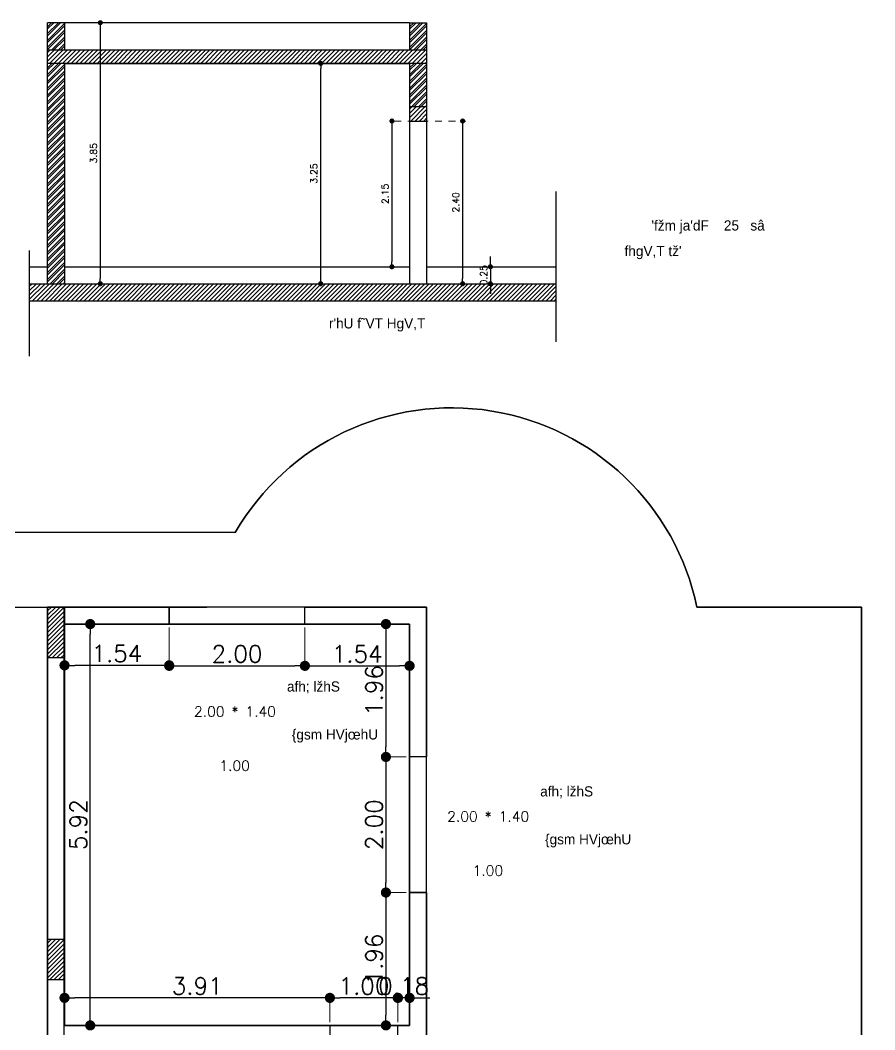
# Model space of a CAD drawing. Header units: metres. Extents: x 2217 to 2595, y -381 to -273.
# Drawn here: x 2278.92 to 2291.52, y -350.87 to -335.97 of the extents above; entities that cross this region are included whole.
import ezdxf

# ---------------------------------------------------------------- set-up
doc = ezdxf.new("R2010")
doc.units = ezdxf.units.M
doc.header["$LTSCALE"] = 0.5
doc.header["$MEASUREMENT"] = 0
doc.header["$PDMODE"] = 3
doc.header["$PDSIZE"] = -1
doc.linetypes.add('DOT2', pattern=[0.125, 0, -0.125])
for name, color, linetype in [('A-COL', 11, 'Continuous'), ('A-COLH', 1, 'Continuous'), ('A-ELV', 3, 'Continuous'), ('A-LVL', 4, 'Continuous'), ('A-TXT', 3, 'Continuous'), ('A-WIN', 132, 'Continuous'), ('ceramic', 6, 'Continuous')]:
    doc.layers.add(name, color=color, linetype=linetype)
doc.layers.add('A-Wall', color=7, linetype='Continuous', lineweight=30)
doc.layers.add('A-WL', color=6, linetype='Continuous', lineweight=30)
doc.styles.add('DM', font='XARB.shx')
doc.styles.add('ROMANS', font='romans.shx')
doc.dimstyles.new('Copy of dim50', dxfattribs={"dimscale": 50, "dimtxt": 0.003, "dimasz": 0.002, "dimexe": 0.001, "dimexo": 0.001, "dimgap": 0.001, "dimtad": 1, "dimzin": 0, "dimdsep": 46, "dimtxsty": 'ROMANS', "dimblk": 'DOT', "dimcen": 0, "dimclrd": 5, "dimclre": 1, "dimclrt": 7, "dimadec": 0, "dimazin": 0, "dimtfac": 1, "dimtix": 1, "dimtmove": 2, "dimatfit": 3, "dimldrblk": 'DTICK', "dimfxl": 1, "dimtolj": 1, "dimtzin": 0, "dimlwe": 20, "dimarcsym": 0})
doc.dimstyles.new('dim50', dxfattribs={"dimscale": 50, "dimtxt": 0.003, "dimasz": 0.002, "dimexe": 0.001, "dimexo": 0.001, "dimgap": 0.001, "dimtad": 1, "dimzin": 0, "dimdsep": 46, "dimtxsty": 'ROMANS', "dimblk": 'DOT', "dimcen": 0, "dimclrd": 5, "dimclre": 1, "dimclrt": 7, "dimadec": 0, "dimazin": 0, "dimtfac": 1, "dimtix": 1, "dimtmove": 2, "dimatfit": 3, "dimldrblk": 'DTICK', "dimfxl": 1, "dimtolj": 1, "dimtzin": 0, "dimlwe": 20, "dimarcsym": 0})
doc.dimstyles.new('dim50 new', dxfattribs={"dimscale": 50, "dimtxt": 0.002, "dimasz": 0.0015, "dimexe": 0.001, "dimexo": 0.001, "dimgap": 0.001, "dimtad": 1, "dimzin": 0, "dimdsep": 46, "dimtxsty": 'ROMANS', "dimblk": 'DOT', "dimcen": 0, "dimclrd": 5, "dimclre": 1, "dimclrt": 7, "dimadec": 0, "dimazin": 0, "dimtfac": 1, "dimtix": 1, "dimtmove": 2, "dimatfit": 3, "dimldrblk": 'DTICK', "dimfxl": 1, "dimtolj": 1, "dimtzin": 0, "dimlwe": 20, "dimarcsym": 0})
pattern_1 = [(45, (1533.430856, -2356.567373), (-0.0318198052, 0.0318198052), [])]

# ---------------------------------------------------------------- blocks, each defined once
blk = doc.blocks.new('_Dot')
at = {"color": 0, "linetype": 'ByBlock', "lineweight": -2}
blk.add_line((-0.5, 0), (-1, 0), dxfattribs=at)
at = {"color": 0, "linetype": 'ByBlock', "const_width": 0.5}
blk.add_lwpolyline([(-0.25, 0, 1), (0.25, 0, 1)], format="xyb", close=True, dxfattribs=at)
blk = doc.blocks.new('*D4')
at = {"layer": 'A-WL', "color": 1, "linetype": 'Continuous', "lineweight": 20, "ltscale": 0.5, "transparency": 16777216}
for p, q in [((2275.626, -323.154), (2275.626, -323.763)), ((2277.169, -323.154), (2277.169, -323.763))]:
    blk.add_line(p, q, dxfattribs=at)
at = {"layer": 'A-WL', "color": 5, "lineweight": -2, "ltscale": 0.5, "transparency": 16777216}
blk.add_line((2277.019, -323.713), (2275.776, -323.713), dxfattribs=at)
at = {"layer": 'DEFPOINTS', "color": 0, "ltscale": 0.5, "transparency": 16777216}
for p in [(2275.626, -323.104), (2277.169, -323.104), (2275.626, -323.713)]:
    blk.add_point(p, dxfattribs=at)
at = {"layer": 'A-WL', "color": 5, "lineweight": -2, "ltscale": 0.5, "transparency": 16777216, "xscale": 0.15, "yscale": 0.15, "zscale": 0.15, "rotation": 180}
blk.add_blockref('_Dot', (2275.626, -323.713), dxfattribs=at)
at = {"layer": 'A-WL', "color": 5, "lineweight": -2, "ltscale": 0.5, "transparency": 16777216, "xscale": 0.15, "yscale": 0.15, "zscale": 0.15}
blk.add_blockref('_Dot', (2277.169, -323.713), dxfattribs=at)
at = {"layer": 'A-WL', "color": 7, "ltscale": 0.5, "transparency": 16777216, "insert": (2276.398, -323.538), "char_height": 0.25, "attachment_point": 5, "style": 'ROMANS'}
blk.add_mtext('\\A1;1.54', dxfattribs=at)
blk = doc.blocks.new('DTICK')
for p, q in [((-1.21, 0), (1.21, 0)), ((0, 1.21), (0, -1.21))]:
    blk.add_line(p, q)
at = {"color": 3}
blk.add_line((-0.63, -0.63), (0.63, 0.63), dxfattribs=at)
blk = doc.blocks.new('*D5')
at = {"layer": 'A-WL', "color": 1, "linetype": 'Continuous', "lineweight": 20, "ltscale": 0.5, "transparency": 16777216}
for p, q in [((2277.169, -323.154), (2277.169, -323.77)), ((2279.169, -323.154), (2279.169, -323.77))]:
    blk.add_line(p, q, dxfattribs=at)
at = {"layer": 'A-WL', "color": 5, "lineweight": -2, "ltscale": 0.5, "transparency": 16777216}
blk.add_line((2277.319, -323.72), (2279.019, -323.72), dxfattribs=at)
at = {"layer": 'DEFPOINTS', "color": 0, "ltscale": 0.5, "transparency": 16777216}
for p in [(2277.169, -323.104), (2279.169, -323.104), (2279.169, -323.72)]:
    blk.add_point(p, dxfattribs=at)
at = {"layer": 'A-WL', "color": 5, "lineweight": -2, "ltscale": 0.5, "transparency": 16777216, "xscale": 0.15, "yscale": 0.15, "zscale": 0.15, "rotation": 180}
blk.add_blockref('_Dot', (2277.169, -323.72), dxfattribs=at)
at = {"layer": 'A-WL', "color": 5, "lineweight": -2, "ltscale": 0.5, "transparency": 16777216, "xscale": 0.15, "yscale": 0.15, "zscale": 0.15}
blk.add_blockref('_Dot', (2279.169, -323.72), dxfattribs=at)
at = {"layer": 'A-WL', "color": 7, "ltscale": 0.5, "transparency": 16777216, "insert": (2278.169, -323.545), "char_height": 0.25, "attachment_point": 5, "style": 'ROMANS'}
blk.add_mtext('\\A1;2.00', dxfattribs=at)
blk = doc.blocks.new('*D6')
at = {"layer": 'A-WL', "color": 1, "linetype": 'Continuous', "lineweight": 20, "ltscale": 0.5, "transparency": 16777216}
for p, q in [((2279.169, -323.154), (2279.169, -323.77)), ((2280.713, -323.154), (2280.713, -323.77))]:
    blk.add_line(p, q, dxfattribs=at)
at = {"layer": 'A-WL', "color": 5, "lineweight": -2, "ltscale": 0.5, "transparency": 16777216}
blk.add_line((2279.319, -323.72), (2280.563, -323.72), dxfattribs=at)
at = {"layer": 'DEFPOINTS', "color": 0, "ltscale": 0.5, "transparency": 16777216}
for p in [(2279.169, -323.104), (2280.713, -323.104), (2280.713, -323.72)]:
    blk.add_point(p, dxfattribs=at)
at = {"layer": 'A-WL', "color": 5, "lineweight": -2, "ltscale": 0.5, "transparency": 16777216, "xscale": 0.15, "yscale": 0.15, "zscale": 0.15, "rotation": 180}
blk.add_blockref('_Dot', (2279.169, -323.72), dxfattribs=at)
at = {"layer": 'A-WL', "color": 5, "lineweight": -2, "ltscale": 0.5, "transparency": 16777216, "xscale": 0.15, "yscale": 0.15, "zscale": 0.15}
blk.add_blockref('_Dot', (2280.713, -323.72), dxfattribs=at)
at = {"layer": 'A-WL', "color": 7, "ltscale": 0.5, "transparency": 16777216, "insert": (2279.941, -323.545), "char_height": 0.25, "attachment_point": 5, "style": 'ROMANS'}
blk.add_mtext('\\A1;1.54', dxfattribs=at)
blk = doc.blocks.new('*D7')
at = {"layer": 'A-WL', "color": 1, "linetype": 'Continuous', "lineweight": 20, "ltscale": 0.5, "transparency": 16777216}
for p, q in [((2280.663, -323.104), (2280.314, -323.104)), ((2280.663, -325.064), (2280.314, -325.064))]:
    blk.add_line(p, q, dxfattribs=at)
at = {"layer": 'A-WL', "color": 5, "lineweight": -2, "ltscale": 0.5, "transparency": 16777216}
blk.add_line((2280.364, -323.254), (2280.364, -324.914), dxfattribs=at)
at = {"layer": 'DEFPOINTS', "color": 0, "ltscale": 0.5, "transparency": 16777216}
for p in [(2280.713, -323.104), (2280.364, -325.064), (2280.713, -325.064)]:
    blk.add_point(p, dxfattribs=at)
at = {"layer": 'A-WL', "color": 5, "lineweight": -2, "ltscale": 0.5, "transparency": 16777216, "xscale": 0.15, "yscale": 0.15, "zscale": 0.15}
for p, rotation in [((2280.364, -323.104), 90), ((2280.364, -325.064), 270)]:
    blk.add_blockref('_Dot', p, dxfattribs=dict(at, rotation=rotation))
at = {"layer": 'A-WL', "color": 7, "ltscale": 0.5, "transparency": 16777216, "insert": (2280.189, -324.084), "char_height": 0.25, "attachment_point": 5, "rotation": 90, "style": 'ROMANS'}
blk.add_mtext('\\A1;1.96', dxfattribs=at)
blk = doc.blocks.new('*D2')
at = {"layer": 'A-WL', "color": 1, "linetype": 'Continuous', "lineweight": 20, "ltscale": 0.5, "transparency": 16777216}
for p, q in [((2280.663, -325.064), (2280.314, -325.064)), ((2280.663, -327.064), (2280.314, -327.064))]:
    blk.add_line(p, q, dxfattribs=at)
at = {"layer": 'A-WL', "color": 5, "lineweight": -2, "ltscale": 0.5, "transparency": 16777216}
blk.add_line((2280.364, -325.214), (2280.364, -326.914), dxfattribs=at)
at = {"layer": 'DEFPOINTS', "color": 0, "ltscale": 0.5, "transparency": 16777216}
for p in [(2280.713, -325.064), (2280.364, -327.064), (2280.713, -327.064)]:
    blk.add_point(p, dxfattribs=at)
at = {"layer": 'A-WL', "color": 5, "lineweight": -2, "ltscale": 0.5, "transparency": 16777216, "xscale": 0.15, "yscale": 0.15, "zscale": 0.15}
for p, rotation in [((2280.364, -325.064), 90), ((2280.364, -327.064), 270)]:
    blk.add_blockref('_Dot', p, dxfattribs=dict(at, rotation=rotation))
at = {"layer": 'A-WL', "color": 7, "ltscale": 0.5, "transparency": 16777216, "insert": (2280.189, -326.064), "char_height": 0.25, "attachment_point": 5, "rotation": 90, "style": 'ROMANS'}
blk.add_mtext('\\A1;2.00', dxfattribs=at)
blk = doc.blocks.new('*D8')
at = {"layer": 'A-WL', "color": 1, "linetype": 'Continuous', "lineweight": 20, "ltscale": 0.5, "transparency": 16777216}
for p, q in [((2280.663, -327.064), (2280.314, -327.064)), ((2280.663, -329.024), (2280.314, -329.024))]:
    blk.add_line(p, q, dxfattribs=at)
at = {"layer": 'A-WL', "color": 5, "lineweight": -2, "ltscale": 0.5, "transparency": 16777216}
blk.add_line((2280.364, -327.214), (2280.364, -328.874), dxfattribs=at)
at = {"layer": 'DEFPOINTS', "color": 0, "ltscale": 0.5, "transparency": 16777216}
for p in [(2280.713, -327.064), (2280.364, -329.024), (2280.713, -329.024)]:
    blk.add_point(p, dxfattribs=at)
at = {"layer": 'A-WL', "color": 5, "lineweight": -2, "ltscale": 0.5, "transparency": 16777216, "xscale": 0.15, "yscale": 0.15, "zscale": 0.15}
for p, rotation in [((2280.364, -327.064), 90), ((2280.364, -329.024), 270)]:
    blk.add_blockref('_Dot', p, dxfattribs=dict(at, rotation=rotation))
at = {"layer": 'A-WL', "color": 7, "ltscale": 0.5, "transparency": 16777216, "insert": (2280.189, -328.044), "char_height": 0.25, "attachment_point": 5, "rotation": 90, "style": 'ROMANS'}
blk.add_mtext('\\A1;1.96', dxfattribs=at)
blk = doc.blocks.new('*D3')
at = {"layer": 'A-WL', "color": 5, "lineweight": -2, "ltscale": 0.5, "transparency": 16777216}
for p, q in [((2280.388, -328.618), (2280.238, -328.618)), ((2280.713, -328.618), (2280.538, -328.618)), ((2280.863, -328.618), (2281.013, -328.618))]:
    blk.add_line(p, q, dxfattribs=at)
at = {"layer": 'A-WL', "color": 1, "linetype": 'Continuous', "lineweight": 20, "ltscale": 0.5, "transparency": 16777216}
for p, q in [((2280.538, -328.974), (2280.538, -328.568)), ((2280.713, -328.974), (2280.713, -328.568))]:
    blk.add_line(p, q, dxfattribs=at)
at = {"layer": 'DEFPOINTS', "color": 0, "ltscale": 0.5, "transparency": 16777216}
for p in [(2280.538, -328.618), (2280.538, -329.024), (2280.713, -329.024)]:
    blk.add_point(p, dxfattribs=at)
at = {"layer": 'A-WL', "color": 5, "lineweight": -2, "ltscale": 0.5, "transparency": 16777216, "xscale": 0.15, "yscale": 0.15, "zscale": 0.15}
blk.add_blockref('_Dot', (2280.538, -328.618), dxfattribs=at)
at = {"layer": 'A-WL', "color": 5, "lineweight": -2, "ltscale": 0.5, "transparency": 16777216, "xscale": 0.15, "yscale": 0.15, "zscale": 0.15, "rotation": 180}
blk.add_blockref('_Dot', (2280.713, -328.618), dxfattribs=at)
at = {"layer": 'A-WL', "color": 7, "ltscale": 0.5, "transparency": 16777216, "insert": (2280.625, -328.443), "char_height": 0.25, "attachment_point": 5, "style": 'ROMANS'}
blk.add_mtext('\\A1;0.18', dxfattribs=at)
blk = doc.blocks.new('*D9')
at = {"layer": 'A-WL', "color": 1, "linetype": 'Continuous', "lineweight": 20, "ltscale": 0.5, "transparency": 16777216}
for p, q in [((2279.538, -328.974), (2279.538, -328.568)), ((2280.542, -328.974), (2280.542, -328.568))]:
    blk.add_line(p, q, dxfattribs=at)
at = {"layer": 'A-WL', "color": 5, "lineweight": -2, "ltscale": 0.5, "transparency": 16777216}
blk.add_line((2280.392, -328.618), (2279.688, -328.618), dxfattribs=at)
at = {"layer": 'DEFPOINTS', "color": 0, "ltscale": 0.5, "transparency": 16777216}
for p in [(2279.538, -328.618), (2279.538, -329.024), (2280.542, -329.024)]:
    blk.add_point(p, dxfattribs=at)
at = {"layer": 'A-WL', "color": 5, "lineweight": -2, "ltscale": 0.5, "transparency": 16777216, "xscale": 0.15, "yscale": 0.15, "zscale": 0.15, "rotation": 180}
blk.add_blockref('_Dot', (2279.538, -328.618), dxfattribs=at)
at = {"layer": 'A-WL', "color": 5, "lineweight": -2, "ltscale": 0.5, "transparency": 16777216, "xscale": 0.15, "yscale": 0.15, "zscale": 0.15}
blk.add_blockref('_Dot', (2280.542, -328.618), dxfattribs=at)
at = {"layer": 'A-WL', "color": 7, "ltscale": 0.5, "transparency": 16777216, "insert": (2280.04, -328.443), "char_height": 0.25, "attachment_point": 5, "style": 'ROMANS'}
blk.add_mtext('\\A1;1.00', dxfattribs=at)
blk = doc.blocks.new('*D10')
at = {"layer": 'A-WL', "color": 1, "linetype": 'Continuous', "lineweight": 20, "ltscale": 0.5, "transparency": 16777216}
for p, q in [((2275.626, -328.974), (2275.626, -328.568)), ((2279.538, -328.974), (2279.538, -328.568))]:
    blk.add_line(p, q, dxfattribs=at)
at = {"layer": 'A-WL', "color": 5, "lineweight": -2, "ltscale": 0.5, "transparency": 16777216}
blk.add_line((2279.388, -328.618), (2275.776, -328.618), dxfattribs=at)
at = {"layer": 'DEFPOINTS', "color": 0, "ltscale": 0.5, "transparency": 16777216}
for p in [(2275.626, -328.618), (2275.626, -329.024), (2279.538, -329.024)]:
    blk.add_point(p, dxfattribs=at)
at = {"layer": 'A-WL', "color": 5, "lineweight": -2, "ltscale": 0.5, "transparency": 16777216, "xscale": 0.15, "yscale": 0.15, "zscale": 0.15, "rotation": 180}
blk.add_blockref('_Dot', (2275.626, -328.618), dxfattribs=at)
at = {"layer": 'A-WL', "color": 5, "lineweight": -2, "ltscale": 0.5, "transparency": 16777216, "xscale": 0.15, "yscale": 0.15, "zscale": 0.15}
blk.add_blockref('_Dot', (2279.538, -328.618), dxfattribs=at)
at = {"layer": 'A-WL', "color": 7, "ltscale": 0.5, "transparency": 16777216, "insert": (2277.582, -328.443), "char_height": 0.25, "attachment_point": 5, "style": 'ROMANS'}
blk.add_mtext('\\A1;3.91', dxfattribs=at)
blk = doc.blocks.new('*D11')
at = {"layer": 'A-WL', "color": 1, "linetype": 'Continuous', "lineweight": 20, "ltscale": 0.5, "transparency": 16777216}
for p, q in [((2275.676, -323.104), (2276.055, -323.104)), ((2275.676, -329.024), (2276.055, -329.024))]:
    blk.add_line(p, q, dxfattribs=at)
at = {"layer": 'A-WL', "color": 5, "lineweight": -2, "ltscale": 0.5, "transparency": 16777216}
blk.add_line((2276.005, -328.874), (2276.005, -323.254), dxfattribs=at)
at = {"layer": 'DEFPOINTS', "color": 0, "ltscale": 0.5, "transparency": 16777216}
for p in [(2275.626, -323.104), (2276.005, -323.104), (2275.626, -329.024)]:
    blk.add_point(p, dxfattribs=at)
at = {"layer": 'A-WL', "color": 5, "lineweight": -2, "ltscale": 0.5, "transparency": 16777216, "xscale": 0.15, "yscale": 0.15, "zscale": 0.15}
for p, rotation in [((2276.005, -323.104), 90), ((2276.005, -329.024), 270)]:
    blk.add_blockref('_Dot', p, dxfattribs=dict(at, rotation=rotation))
at = {"layer": 'A-WL', "color": 7, "ltscale": 0.5, "transparency": 16777216, "insert": (2275.83, -326.064), "char_height": 0.25, "attachment_point": 5, "rotation": 90, "style": 'ROMANS'}
blk.add_mtext('\\A1;5.92', dxfattribs=at)
blk = doc.blocks.new('*D110')
at = {"layer": 'A-WIN', "color": 1, "linetype": 'DOT2', "lineweight": 20, "ltscale": 0.5, "transparency": 16777216}
for p, q in [((2284.84, -337.461), (2285.496, -337.461)), ((2284.84, -339.861), (2285.496, -339.861))]:
    blk.add_line(p, q, dxfattribs=at)
at = {"layer": 'A-WIN', "color": 5, "lineweight": -2, "ltscale": 0.5, "transparency": 16777216}
blk.add_line((2285.446, -337.536), (2285.446, -339.786), dxfattribs=at)
at = {"layer": 'DEFPOINTS', "color": 0, "ltscale": 0.5, "transparency": 16777216}
for p in [(2284.79, -337.461), (2284.79, -339.861), (2285.446, -339.861)]:
    blk.add_point(p, dxfattribs=at)
at = {"layer": 'A-WIN', "color": 5, "lineweight": -2, "ltscale": 0.5, "transparency": 16777216, "xscale": 0.075, "yscale": 0.075, "zscale": 0.075}
for p, rotation in [((2285.446, -337.461), 90), ((2285.446, -339.861), 270)]:
    blk.add_blockref('_Dot', p, dxfattribs=dict(at, rotation=rotation))
at = {"layer": 'A-WIN', "color": 7, "ltscale": 0.5, "transparency": 16777216, "insert": (2285.346, -338.661), "char_height": 0.1, "attachment_point": 5, "rotation": 90, "style": 'ROMANS'}
blk.add_mtext('\\A1;2.40', dxfattribs=at)
blk = doc.blocks.new('*D111')
at = {"layer": 'A-WIN', "color": 1, "linetype": 'DOT2', "lineweight": 20, "ltscale": 0.5, "transparency": 16777216}
for p, q in [((2284.74, -337.461), (2284.354, -337.461)), ((2284.615, -339.611), (2284.354, -339.611))]:
    blk.add_line(p, q, dxfattribs=at)
at = {"layer": 'A-WIN', "color": 5, "lineweight": -2, "ltscale": 0.5, "transparency": 16777216}
blk.add_line((2284.404, -337.536), (2284.404, -339.536), dxfattribs=at)
at = {"layer": 'DEFPOINTS', "color": 0, "ltscale": 0.5, "transparency": 16777216}
for p in [(2284.79, -337.461), (2284.404, -339.611), (2284.665, -339.611)]:
    blk.add_point(p, dxfattribs=at)
at = {"layer": 'A-WIN', "color": 5, "lineweight": -2, "ltscale": 0.5, "transparency": 16777216, "xscale": 0.075, "yscale": 0.075, "zscale": 0.075}
for p, rotation in [((2284.404, -337.461), 90), ((2284.404, -339.611), 270)]:
    blk.add_blockref('_Dot', p, dxfattribs=dict(at, rotation=rotation))
at = {"layer": 'A-WIN', "color": 7, "ltscale": 0.5, "transparency": 16777216, "insert": (2284.304, -338.536), "char_height": 0.1, "attachment_point": 5, "rotation": 90, "style": 'ROMANS'}
blk.add_mtext('\\A1;2.15', dxfattribs=at)
blk = doc.blocks.new('*D112')
at = {"layer": 'A-WIN', "color": 5, "lineweight": -2, "ltscale": 0.5, "transparency": 16777216}
for p, q in [((2285.856, -339.536), (2285.856, -339.461)), ((2285.856, -339.611), (2285.856, -339.861)), ((2285.856, -339.936), (2285.856, -340.011))]:
    blk.add_line(p, q, dxfattribs=at)
at = {"layer": 'A-WIN', "color": 1, "linetype": 'DOT2', "lineweight": 20, "ltscale": 0.5, "transparency": 16777216}
for p, q in [((2285.819, -339.611), (2285.806, -339.611)), ((2285.819, -339.861), (2285.806, -339.861))]:
    blk.add_line(p, q, dxfattribs=at)
at = {"layer": 'DEFPOINTS', "color": 0, "ltscale": 0.5, "transparency": 16777216}
for p in [(2285.869, -339.611), (2285.856, -339.861), (2285.869, -339.861)]:
    blk.add_point(p, dxfattribs=at)
at = {"layer": 'A-WIN', "color": 5, "lineweight": -2, "ltscale": 0.5, "transparency": 16777216, "xscale": 0.075, "yscale": 0.075, "zscale": 0.075}
for p, rotation in [((2285.856, -339.611), 270), ((2285.856, -339.861), 90)]:
    blk.add_blockref('_Dot', p, dxfattribs=dict(at, rotation=rotation))
at = {"layer": 'A-WIN', "color": 7, "ltscale": 0.5, "transparency": 16777216, "insert": (2285.756, -339.736), "char_height": 0.1, "attachment_point": 5, "rotation": 90, "style": 'ROMANS'}
blk.add_mtext('\\A1;0.25', dxfattribs=at)
blk = doc.blocks.new('*D121')
at = {"layer": 'A-WIN', "color": 1, "linetype": 'DOT2', "lineweight": 20, "ltscale": 0.5, "transparency": 16777216}
for p, q in [((2282.991, -336.611), (2283.404, -336.611)), ((2282.991, -339.861), (2283.404, -339.861))]:
    blk.add_line(p, q, dxfattribs=at)
at = {"layer": 'A-WIN', "color": 5, "lineweight": -2, "ltscale": 0.5, "transparency": 16777216}
blk.add_line((2283.354, -339.786), (2283.354, -336.686), dxfattribs=at)
at = {"layer": 'DEFPOINTS', "color": 0, "ltscale": 0.5, "transparency": 16777216}
for p in [(2282.941, -336.611), (2283.354, -336.611), (2282.941, -339.861)]:
    blk.add_point(p, dxfattribs=at)
at = {"layer": 'A-WIN', "color": 5, "lineweight": -2, "ltscale": 0.5, "transparency": 16777216, "xscale": 0.075, "yscale": 0.075, "zscale": 0.075}
for p, rotation in [((2283.354, -336.611), 90), ((2283.354, -339.861), 270)]:
    blk.add_blockref('_Dot', p, dxfattribs=dict(at, rotation=rotation))
at = {"layer": 'A-WIN', "color": 7, "ltscale": 0.5, "transparency": 16777216, "insert": (2283.254, -338.236), "char_height": 0.1, "attachment_point": 5, "rotation": 90, "style": 'ROMANS'}
blk.add_mtext('\\A1;3.25', dxfattribs=at)
blk = doc.blocks.new('*D122')
at = {"layer": 'A-WIN', "color": 1, "linetype": 'DOT2', "lineweight": 20, "ltscale": 0.5, "transparency": 16777216}
for p, q in [((2279.627, -336.011), (2280.155, -336.011)), ((2279.627, -339.861), (2280.155, -339.861))]:
    blk.add_line(p, q, dxfattribs=at)
at = {"layer": 'A-WIN', "color": 5, "lineweight": -2, "ltscale": 0.5, "transparency": 16777216}
blk.add_line((2280.105, -336.086), (2280.105, -339.786), dxfattribs=at)
at = {"layer": 'DEFPOINTS', "color": 0, "ltscale": 0.5, "transparency": 16777216}
for p in [(2279.577, -336.011), (2279.577, -339.861), (2280.105, -339.861)]:
    blk.add_point(p, dxfattribs=at)
at = {"layer": 'A-WIN', "color": 5, "lineweight": -2, "ltscale": 0.5, "transparency": 16777216, "xscale": 0.075, "yscale": 0.075, "zscale": 0.075}
for p, rotation in [((2280.105, -336.011), 90), ((2280.105, -339.861), 270)]:
    blk.add_blockref('_Dot', p, dxfattribs=dict(at, rotation=rotation))
at = {"layer": 'A-WIN', "color": 7, "ltscale": 0.5, "transparency": 16777216, "insert": (2280.005, -337.936), "char_height": 0.1, "attachment_point": 5, "rotation": 90, "style": 'ROMANS'}
blk.add_mtext('\\A1;3.85', dxfattribs=at)
blk = doc.blocks.new('*D318')
at = {"layer": 'ceramic', "color": 1, "linetype": 'DOT2', "lineweight": 20, "ltscale": 0.5, "transparency": 16777216}
for p, q in [((2574.955, -348.554), (2574.953, -348.551)), ((2570.931, -352.655), (2570.928, -352.653)), ((2281.34, -354.884), (2281.075, -354.884)), ((2281.34, -356.162), (2281.075, -356.162))]:
    blk.add_line(p, q, dxfattribs=at)
at = {"layer": 'ceramic', "color": 5, "lineweight": -2, "ltscale": 0.5, "transparency": 16777216}
for p, q in [((2571.034, -352.616), (2574.918, -348.658)), ((2281.125, -354.984), (2281.125, -356.062))]:
    blk.add_line(p, q, dxfattribs=at)
at = {"layer": 'DEFPOINTS', "color": 0, "ltscale": 0.5, "transparency": 16777216}
for p in [(2574.988, -348.586), (2574.991, -348.589), (2570.966, -352.69), (2281.39, -354.884), (2281.125, -356.162), (2281.39, -356.162)]:
    blk.add_point(p, dxfattribs=at)
at = {"layer": 'ceramic', "color": 5, "lineweight": -2, "ltscale": 0.5, "transparency": 16777216, "xscale": 0.1, "yscale": 0.1, "zscale": 0.1}
for p, rotation in [((2574.988, -348.586), 45.54088658833057), ((2570.964, -352.688), 225.5408865883306), ((2281.125, -354.884), 90), ((2281.125, -356.162), 270)]:
    blk.add_blockref('_Dot', p, dxfattribs=dict(at, rotation=rotation))
at = {"layer": 'ceramic', "color": 7, "ltscale": 0.5, "transparency": 16777216, "char_height": 0.15, "attachment_point": 5, "style": 'ROMANS'}
for s, insert, rotation in [('\\A1;5.75', (2572.887, -350.55), 45.5409), ('\\A1;1.28', (2281, -355.523), 90)]:
    blk.add_mtext(s, dxfattribs=dict(at, insert=insert, rotation=rotation))
blk = doc.blocks.new('A$C546a9dbb')
at = {"layer": 'A-Wall', "ltscale": 0.5}
for p, q in [((11.787, 1.45), (11.787, 13.1)), ((13.581, 13.1), (11.787, 13.1)), ((17.375, 13.1), (15.581, 13.1)), ((17.375, 13.1), (17.375, 10.89)), ((13.581, 12.85), (12.037, 12.85)), ((12.037, 12.85), (12.037, 6.93)), ((17.125, 12.85), (15.581, 12.85)), ((17.125, 12.85), (17.125, 10.89)), ((17.375, 10.89), (17.125, 10.89)), ((17.125, 8.89), (17.125, 6.93)), ((17.375, 8.89), (17.125, 8.89)), ((17.375, 8.89), (17.375, 6.68)), ((15.949, 6.93), (12.037, 6.93)), ((17.125, 6.93), (16.949, 6.93))]:
    blk.add_line(p, q, dxfattribs=at)
at = {"layer": 'A-Wall'}
for p, q in [((13.581, 12.85), (13.581, 13.1)), ((15.581, 12.85), (15.581, 13.1)), ((15.949, 6.93), (15.949, 6.68)), ((16.949, 6.93), (16.949, 6.68))]:
    blk.add_line(p, q, dxfattribs=at)
at = {"layer": 'A-WL', "ltscale": 0.5}
for base, p1, p2, picture, middle, set_off in [((12.037, 12.241), (13.581, 12.85), (12.037, 12.85), '*D4', (12.809, 12.416), (-2263.588, 335.954)), ((15.581, 12.234), (13.581, 12.85), (15.581, 12.85), '*D5', (14.581, 12.409), (-2263.588, 335.954)), ((17.125, 12.234), (15.581, 12.85), (17.125, 12.85), '*D6', (16.353, 12.409), (-2263.588, 335.954)), ((12.037, 7.336), (15.949, 6.93), (12.037, 6.93), '*D10', (13.993, 7.511), (-2263.588, 335.954)), ((15.9494, 7.3359), (16.9541, 6.93), (15.9494, 6.93), '*D9', (16.4518, 7.5109), (-2263.5881, 335.9541)), ((16.949, 7.336), (17.125, 6.93), (16.949, 6.93), '*D3', (17.037, 7.511), (-2263.588, 335.954))]:
    dim = blk.add_linear_dim(base=base, p1=p1, p2=p2, dimstyle='Copy of dim50', dxfattribs=at)
    dim.commit()
    dim.dimension.update_dxf_attribs({"geometry": picture, "text_midpoint": middle, "insert": set_off})
for base, p1, p2, picture, middle in [((12.417, 12.85), (12.037, 6.93), (12.037, 12.85), '*D11', (12.242, 9.89)), ((16.776, 10.89), (17.125, 12.85), (17.125, 10.89), '*D7', (16.601, 11.87)), ((16.776, 8.89), (17.125, 10.89), (17.125, 8.89), '*D2', (16.601, 9.89)), ((16.776, 6.93), (17.125, 8.89), (17.125, 6.93), '*D8', (16.601, 7.91))]:
    dim = blk.add_linear_dim(base=base, p1=p1, p2=p2, angle=90, dimstyle='Copy of dim50', dxfattribs=at)
    dim.commit()
    dim.dimension.update_dxf_attribs({"geometry": picture, "text_midpoint": middle, "insert": (-2263.588, 335.954)})

msp = doc.modelspace()

# ---------------------------------------------------------------- hatches: boundary and pattern name
at = {"layer": 'A-COLH', "ltscale": 0.5}
h = msp.add_hatch(dxfattribs=at)
h.set_pattern_fill('ANSI32', color=5, scale=0.19)
h.paths.add_polyline_path([(2279.5773, -336.0113), (2279.3273, -336.0113), (2279.3273, -336.4113), (2279.5773, -336.4113)])
h = msp.add_hatch(dxfattribs=at)
h.set_pattern_fill('ANSI32', color=5, scale=0.19)
h.paths.add_polyline_path([(2284.9148, -336.0113), (2284.6648, -336.0113), (2284.6648, -336.4113), (2284.9148, -336.4113)])
h = msp.add_hatch(dxfattribs=at)
h.set_pattern_fill('ANSI31', color=256, scale=0.36)
h.paths.add_polyline_path([(2284.9148, -336.4113), (2279.3273, -336.4113), (2279.3273, -336.6113), (2284.9148, -336.6113)])
h = msp.add_hatch(dxfattribs=at)
h.set_pattern_fill('ANSI32', color=5, scale=0.19)
h.paths.add_polyline_path([(2279.5773, -336.6113), (2279.3273, -336.6113), (2279.3273, -339.8613), (2279.5773, -339.8613)])
h = msp.add_hatch(dxfattribs=at)
h.set_pattern_fill('ANSI32', color=5, scale=0.19)
h.paths.add_polyline_path([(2284.9148, -336.6113), (2284.6648, -336.6113), (2284.6648, -337.2477), (2284.9148, -337.2477)])
h = msp.add_hatch(dxfattribs=at)
h.set_pattern_fill('ANSI31', color=256, scale=0.36)
h.paths.add_polyline_path([(2284.9148, -337.2477), (2284.6648, -337.2477), (2284.6648, -337.4613), (2284.9148, -337.4613)])
h = msp.add_hatch(dxfattribs=at)
h.set_pattern_fill('ANSI31', color=256, scale=0.36)
h.paths.add_polyline_path([(2279.0589, -339.8613), (2279.0589, -340.1113), (2286.8227, -340.1113), (2286.8227, -339.8613)])
h = msp.add_hatch(dxfattribs=at)
h.set_pattern_fill('ANSI31', color=256, scale=0.36)
h.set_pattern_definition(pattern_1)
h.paths.add_polyline_path([(2279.3273, -344.6316), (2279.5773, -344.6316), (2279.5773, -345.3816), (2279.3273, -345.3816)])
h = msp.add_hatch(dxfattribs=at)
h.set_pattern_fill('ANSI31', color=256, scale=0.36)
h.set_pattern_definition(pattern_1)
h.paths.add_polyline_path([(2279.3273, -349.5316), (2279.5773, -349.5316), (2279.5773, -350.1316), (2279.3273, -350.1316)])

# ---------------------------------------------------------------- linework, layer by layer
at = {"layer": 'A-COL', "ltscale": 0.5}
for points in [[(2279.3273, -344.6316), (2279.5773, -344.6316), (2279.5773, -345.3816), (2279.3273, -345.3816)], [(2279.3273, -349.5316), (2279.5773, -349.5316), (2279.5773, -350.1316), (2279.3273, -350.1316)]]:
    msp.add_lwpolyline(points, close=True, dxfattribs=at)
at = {"layer": 'A-ELV', "ltscale": 0.5}
for points in [[(2279.3273, -358.5516, -0.3394349), (2273.1773, -358.5516), (2273.1773, -357.7316), (2261.1773, -357.7316), (2261.1773, -344.6316), (2263.5244, -344.6316, -0.8137334), (2270.7503, -344.6316), (2281.6744, -344.6316)], [(2282.0946, -343.5316, -0.688458), (2288.9003, -344.6316), (2291.3273, -344.6316), (2291.3273, -357.7316), (2279.3273, -357.7316), (2279.3273, -358.5516)]]:
    msp.add_lwpolyline(points, format="xyb", dxfattribs=at)
at = {"layer": 'A-Wall', "ltscale": 0.5}
for p, q in [((2279.3273, -339.8613), (2279.3273, -336.0113)), ((2279.5773, -336.0113), (2279.3273, -336.0113)), ((2279.5773, -336.0113), (2279.5773, -336.4113)), ((2284.6648, -336.0113), (2284.6648, -336.4113)), ((2284.6648, -336.0113), (2284.9148, -336.0113)), ((2284.9148, -336.0113), (2284.9148, -339.8613)), ((2279.5773, -336.4113), (2284.6648, -336.4113)), ((2279.5773, -336.6113), (2284.6648, -336.6113)), ((2279.5773, -336.6113), (2279.5773, -339.8613)), ((2284.6648, -336.6113), (2284.6648, -339.8613)), ((2279.0589, -339.8613), (2286.8227, -339.8613)), ((2279.0589, -340.1113), (2286.8227, -340.1113))]:
    msp.add_line(p, q, dxfattribs=at)
msp.add_lwpolyline([(2291.3273, -344.6316), (2288.9003, -344.6316, 0.688458), (2282.0946, -343.5316), (2276.2123, -343.5316), (2276.2123, -344.6316), (2279.3273, -344.6316), (2279.3273, -344.6316), (2281.1211, -344.6316), (2281.1211, -344.8816), (2283.1211, -344.8816), (2283.1211, -344.6316), (2284.9148, -344.6316), (2284.9148, -346.8416), (2284.6648, -346.8416), (2284.6648, -348.8416), (2284.9148, -348.8416), (2284.9148, -351.0516), (2284.9148, -356.1616), (2283.5973, -356.1616), (2283.5973, -357.7316), (2291.3273, -357.7316)], format="xyb", close=True, dxfattribs=at)
for points in [[(2273.1773, -344.6316), (2279.5696, -344.6316), (2279.5696, -359.4027), (2273.1773, -359.4027)], [(2279.3273, -357.7316), (2284.9148, -357.7316), (2284.9148, -344.6316), (2279.3273, -344.6316)], [(2284.6648, -344.8816), (2279.5773, -344.8816), (2279.5773, -350.8016), (2284.6648, -350.8016)], [(2279.5773, -344.8816), (2284.6648, -344.8816), (2284.6648, -350.8016), (2279.5773, -350.8016)]]:
    msp.add_lwpolyline(points, close=True, dxfattribs=at)
at = {"layer": 'A-WIN', "ltscale": 0.5}
for p, q in [((2284.6648, -336.0113), (2279.5773, -336.0113)), ((2284.6648, -337.2477), (2284.9148, -337.2477)), ((2284.6648, -337.4613), (2284.9148, -337.4613)), ((2286.8227, -338.5021), (2286.8227, -340.7184)), ((2279.0589, -339.3705), (2279.0589, -340.93)), ((2279.0589, -339.6113), (2279.3273, -339.6113)), ((2279.5773, -339.6113), (2284.6648, -339.6113)), ((2284.9148, -339.6113), (2286.8227, -339.6113))]:
    msp.add_line(p, q, dxfattribs=at)
msp.add_lwpolyline([(2279.3273, -336.4113), (2284.9148, -336.4113), (2284.9148, -336.6113), (2279.3273, -336.6113)], close=True, dxfattribs=at)

# ---------------------------------------------------------------- block references
at = {"layer": 'A-Wall', "ltscale": 0.5}
msp.add_blockref('A$C546a9dbb', (2267.5398, -357.7316), dxfattribs=at)

# ---------------------------------------------------------------- texts
at = {"layer": 'A-LVL', "color": 7, "style": 'ROMANS'}
for s, p in [('2.00 * 1.40', (2281.4862, -346.247)), ('1.00', (2281.8603, -347.0457)), ('2.00 * 1.40', (2285.2189, -347.7942)), ('1.00', (2285.5931, -348.5929))]:
    msp.add_text(s, height=0.15, dxfattribs=at).set_placement(p)
at = {"layer": 'A-TXT', "ltscale": 1.5, "style": 'DM'}
for s, p in [("'fžm ja'dF    25   sâ", (2288.2295, -339.0764)), ("fhgV,T tž'", (2287.8336, -339.454)), ("r'hU f˜VT HgV,T", (2283.4759, -340.5207)), ('afh; lžhS', (2282.8572, -345.8774)), ('{gsm HVjœhU', (2282.9286, -346.584)), ('afh; lžhS', (2286.5899, -347.4246)), ('{gsm HVjœhU', (2286.6613, -348.1312))]:
    msp.add_text(s, height=0.15, rotation=0.00016, dxfattribs=at).set_placement(p)

# ---------------------------------------------------------------- dimensions: what is measured, and where the dimension line sits
at = {"layer": 'A-WIN', "ltscale": 0.5}
for base, p1, p2, picture, middle in [((2280.105, -339.8613), (2279.5773, -336.0113), (2279.5773, -339.8613), '*D122', (2280.005, -337.9363)), ((2283.3545, -336.6113), (2282.9408, -339.8613), (2282.9408, -336.6113), '*D121', (2283.2545, -338.2363)), ((2284.4037, -339.6113), (2284.7898, -337.4613), (2284.6648, -339.6113), '*D111', (2284.3037, -338.5363)), ((2285.4457, -339.8613), (2284.7898, -337.4613), (2284.7898, -339.8613), '*D110', (2285.3457, -338.6613)), ((2285.8561, -339.8613), (2285.8688, -339.6113), (2285.8688, -339.8613), '*D112', (2285.7561, -339.7363))]:
    dim = msp.add_linear_dim(base=base, p1=p1, p2=p2, angle=90, dimstyle='dim50 new', dxfattribs=at)
    dim.commit()
    dim.dimension.update_dxf_attribs({"geometry": picture, "text_midpoint": middle})
at = {"layer": 'ceramic', "ltscale": 0.5}
dim = msp.add_linear_dim(base=(2281.1253, -356.1616), p1=(2281.3898, -354.8843), p2=(2281.3898, -356.1616), angle=90, dimstyle='dim50', dxfattribs=at)
dim.commit()
dim.dimension.update_dxf_attribs({"geometry": '*D318', "text_midpoint": (2281.0003, -355.5229)})
dim = msp.add_aligned_dim(p1=(2570.9663, -352.6905), p2=(2574.9912, -348.5889), distance=0.0038, dimstyle='dim50', dxfattribs=at)
dim.commit()
dim.dimension.update_dxf_attribs({"geometry": '*D318', "text_midpoint": (2572.8868, -350.5495)})

doc.saveas('drawing.dxf')
